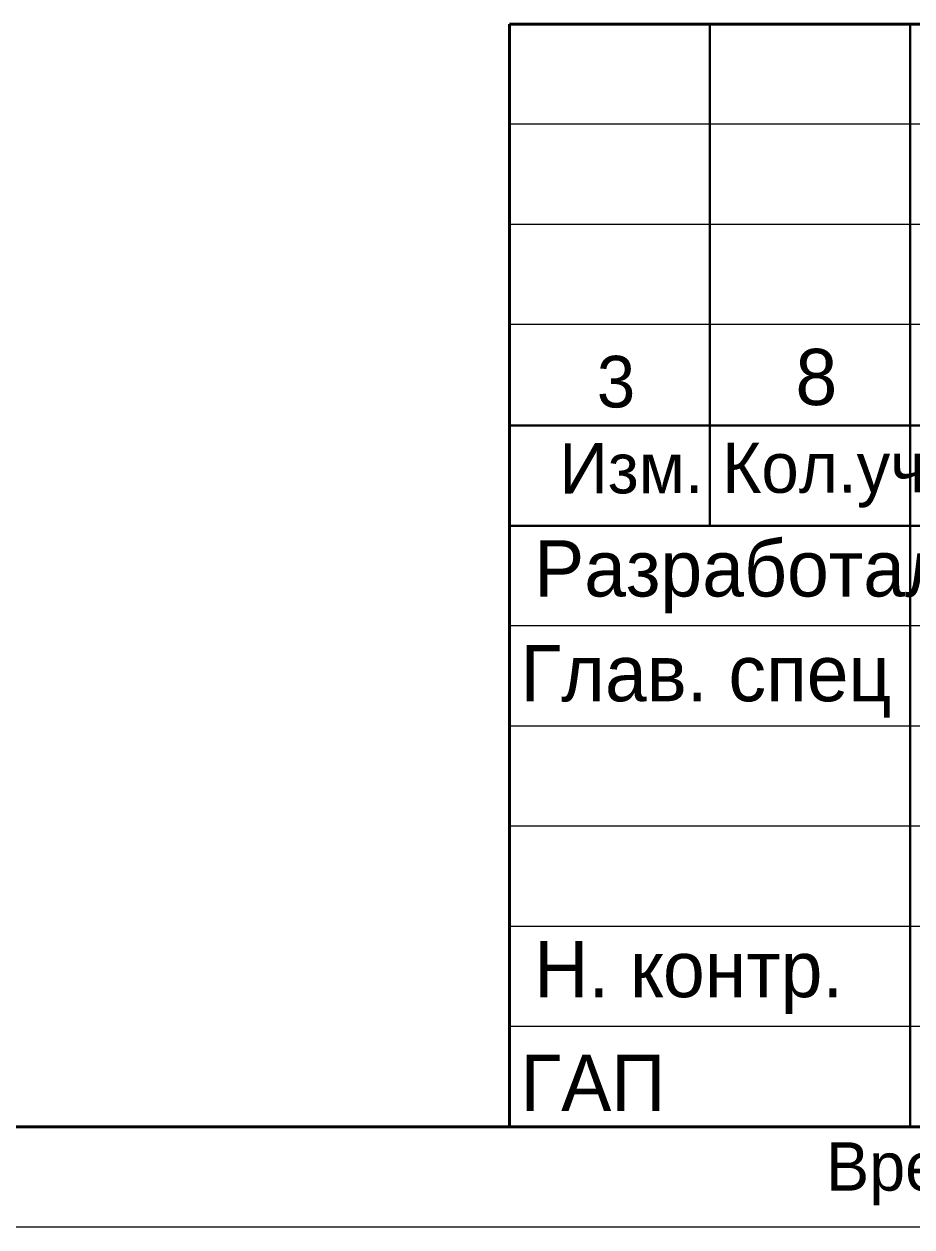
# Model space of a CAD drawing. Header units: millimetres. Extents: x -401725 to 250493, y 305116 to 802890.
# Drawn here: x -375098.406 to -375096.663, y 508958.132 to 508960.494 of the extents above; entities that cross this region are included whole.
import ezdxf

# ---------------------------------------------------------------- set-up
doc = ezdxf.new("R2010")
doc.units = ezdxf.units.MM
doc.layers.add('PDF _Геометрия', color=7, linetype='Continuous', true_color=0x1d1d1d)
doc.layers.add('PDF _Текст', color=7, linetype='Continuous')

msp = doc.modelspace()

# ---------------------------------------------------------------- linework, layer by layer
at = {"layer": 'PDF _Геометрия', "color": 7, "lineweight": 40}
for points in [[(-375097.4531, 508960.4937), (-375097.4531, 508958.3288)], [(-375090.1697, 508960.4937), (-375097.4529, 508960.4937)], [(-375090.1697, 508958.3288), (-375135.997, 508958.3288)]]:
    msp.add_lwpolyline(points, dxfattribs=at)
at = {"layer": 'PDF _Геометрия', "color": 7, "lineweight": 30}
for points in [[(-375097.0597, 508960.4937), (-375097.0597, 508959.5086)], [(-375096.6664, 508960.4937), (-375096.6664, 508958.3287)], [(-375094.8948, 508959.7054), (-375097.4531, 508959.7054)], [(-375094.8948, 508959.5088), (-375097.4531, 508959.5088)]]:
    msp.add_lwpolyline(points, dxfattribs=at)
at = {"layer": 'PDF _Геометрия', "color": 7, "lineweight": 9}
for points in [[(-375094.8948, 508960.2973), (-375097.4531, 508960.2973)], [(-375094.8948, 508960.1004), (-375097.4531, 508960.1004)], [(-375094.8948, 508959.9038), (-375097.4531, 508959.9038)], [(-375094.8948, 508959.3122), (-375097.4531, 508959.3122)], [(-375094.8948, 508959.1156), (-375097.4531, 508959.1156)], [(-375094.8948, 508958.9188), (-375097.4531, 508958.9188)], [(-375094.8948, 508958.7222), (-375097.4531, 508958.7222)], [(-375094.8948, 508958.5256), (-375097.4531, 508958.5256)]]:
    msp.add_lwpolyline(points, dxfattribs=at)
at = {"layer": 'PDF _Геометрия', "color": 7, "lineweight": 18}
msp.add_lwpolyline([(-375136.7839, 508958.1322), (-375089.9816, 508958.1322)], dxfattribs=at)

# ---------------------------------------------------------------- texts
at = {"layer": 'PDF _Текст', "attachment_point": 4, "style": ''}
for s, insert, char_height in [('3', (-375097.2814, 508959.791), 0.1013), ('8', (-375096.8914, 508959.8001), 0.1103), ('Разработал', (-375097.4047, 508959.4084), 0.11034), ('Глав. спец', (-375097.4314, 508959.2034), 0.11034), ('Н. контр.', (-375097.4047, 508958.6218), 0.11034), ('ГАП', (-375097.4314, 508958.4151), 0.11034)]:
    msp.add_mtext(s, dxfattribs=dict(at, insert=insert, char_height=char_height))
at = {"layer": 'PDF _Текст', "insert": (-375097.3547, 508959.6065), "char_height": 0.098704, "attachment_point": 4, "rotation": 0.1947, "style": ''}
msp.add_mtext('Изм. Кол.уч. Лист № док. Подпись', dxfattribs=at)
at = {"layer": 'PDF _Текст', "color": 9, "true_color": 0xc0c0c0, "insert": (-375096.8314, 508958.2366), "char_height": 0.095045, "attachment_point": 4, "style": ''}
msp.add_mtext('Время печати:', dxfattribs=at)

doc.saveas('drawing.dxf')
